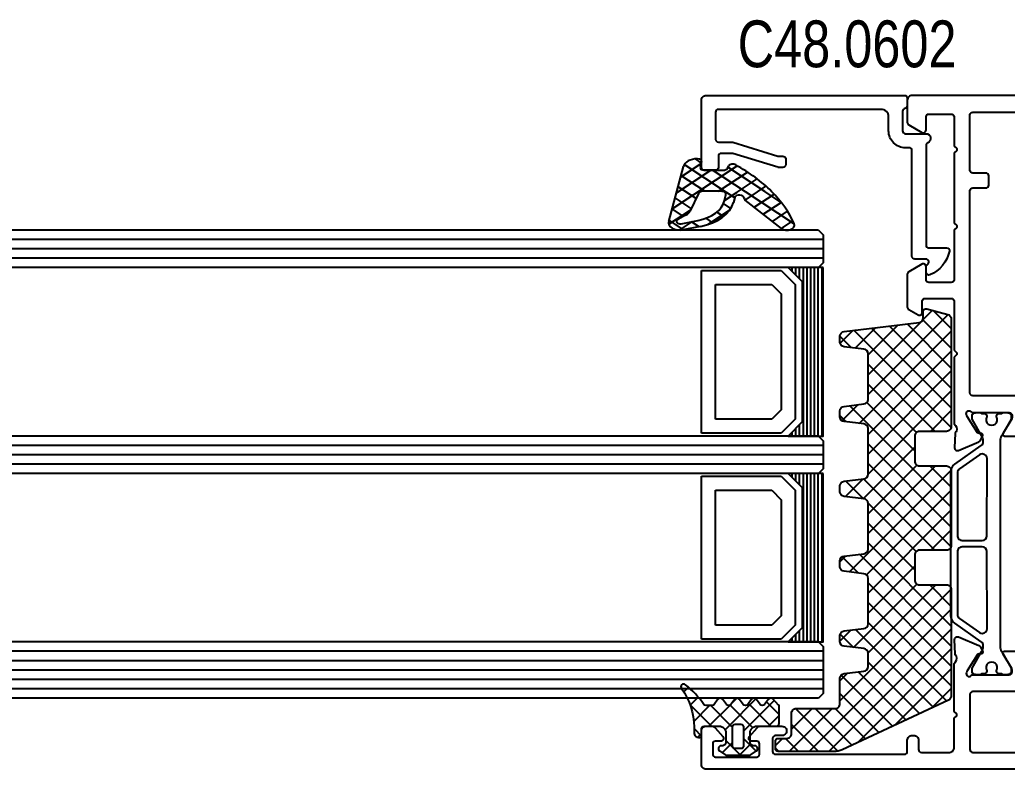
# Model space of a CAD drawing. Header units: millimetres. Extents: x -83618 to -12593, y -3271 to 55593.
# Drawn here: x -13516.6 to -13411, y -2818 to -2737.9 of the extents above; entities that cross this region are included whole.
import ezdxf
from ezdxf.enums import TextEntityAlignment as Align

# ---------------------------------------------------------------- set-up
doc = ezdxf.new("R2010")
doc.units = ezdxf.units.MM
doc.styles.add('ORGADATA', font='arial.ttf', dxfattribs={"oblique": 1})

# ---------------------------------------------------------------- blocks, each defined once
blk = doc.blocks.new('*U92')
at = {"color": 7, "linetype": 'Continuous'}
for p, q in [((10258.470019, 5915.431292), (10274.114642, 5931.075914)), ((10258.470019, 5918.966826), (10270.579108, 5931.075914)), ((10258.470019, 5922.50236), (10267.043574, 5931.075914)), ((10258.470019, 5926.037893), (10263.50804, 5931.075914)), ((10258.470019, 5929.573427), (10259.972506, 5931.075914)), ((10258.470019, 5911.895758), (10277.469981, 5930.895719)), ((10259.792311, 5931.075914), (10277.469981, 5913.398245)), ((10263.327845, 5931.075914), (10277.469981, 5916.933779)), ((10266.863379, 5931.075914), (10277.469981, 5920.469313)), ((10270.398913, 5931.075914), (10277.469981, 5924.004847)), ((10273.934447, 5931.075914), (10277.469981, 5927.54038)), ((10258.470019, 5928.862673), (10277.469981, 5909.862711)), ((10258.470019, 5908.360224), (10277.469981, 5927.360186)), ((10258.470019, 5925.327139), (10277.469981, 5906.327177)), ((10258.470019, 5904.82469), (10277.469981, 5923.824652)), ((10258.470019, 5921.791605), (10277.469981, 5902.791643)), ((10258.470019, 5901.289156), (10277.469981, 5920.289118)), ((10258.470019, 5918.256071), (10277.469981, 5899.256109)), ((10259.792311, 5899.075914), (10277.469981, 5916.753584)), ((10258.470019, 5914.720537), (10274.114642, 5899.075914)), ((10263.327845, 5899.075914), (10277.469981, 5913.21805)), ((10258.470019, 5911.185003), (10270.579108, 5899.075914)), ((10266.863379, 5899.075914), (10277.469981, 5909.682516)), ((10258.470019, 5907.649469), (10267.043574, 5899.075914)), ((10270.398913, 5899.075914), (10277.469981, 5906.146982)), ((10258.470019, 5904.113935), (10263.50804, 5899.075914)), ((10273.934447, 5899.075914), (10277.469981, 5902.611448)), ((10258.470019, 5900.578401), (10259.972506, 5899.075914)), ((10277.46291, 5899.068843), (10277.477052, 5899.082985))]:
    blk.add_line(p, q, dxfattribs=at)
blk = doc.blocks.new('ATN-W72-0204', base_point=(10243.87, 5878.16))
at = {"color": 1, "linetype": 'Continuous'}
for points in [[(10243.87, 5878.66), (10243.87, 5966.66, -0.414253), (10244.370068, 5967.16), (10247.97, 5967.16, -0.414253), (10248.47, 5966.659932), (10248.47, 5966.08517, -0.214783), (10248.301389, 5965.710762), (10247.368833, 5964.885355, -0.646527), (10246.87, 5965.11012), (10246.87, 5965.66, 0.414214), (10246.57, 5965.96), (10245.47, 5965.96, 0.414322), (10245.17, 5965.659889), (10245.17, 5961.26, 0.41443), (10245.470222, 5960.96), (10246.57, 5960.96, 0.414322), (10246.87, 5961.260111), (10246.87, 5961.81, -0.646485), (10247.368897, 5962.034588), (10248.301389, 5961.209238, -0.214783), (10248.47, 5960.83483), (10248.47, 5958.56, -1.000174), (10247.47, 5958.560174), (10247.47, 5959.26, 0.414299), (10247.169913, 5959.56), (10245.77, 5959.56, 0.414299), (10245.47, 5959.259913), (10245.47, 5945.46, 0.414214), (10245.77, 5945.16), (10246.97, 5945.16, -0.414214), (10247.47, 5944.66), (10247.47, 5944.46, -0.414264), (10246.969914, 5943.96), (10245.97, 5943.96, 0.414298), (10245.67, 5943.659914), (10245.67, 5940.66, 0.41428), (10246.170114, 5940.16), (10249.204315, 5940.16, -0.198912), (10249.345736, 5940.101421), (10249.528579, 5939.918579, 0.4143), (10249.811463, 5939.91862), (10249.994264, 5940.101421, -0.199045), (10250.135788, 5940.16), (10255.175222, 5940.16, 0.334069), (10255.965045, 5939.890466, -0.264652), (10256.216956, 5940.047397), (10257.711184, 5940.106737, -0.548761), (10257.999747, 5939.690956), (10257.083142, 5937.502511, -0.176429), (10256.943803, 5937.351706), (10256.486479, 5937.115924, -0.577521), (10256.19506, 5937.303303), (10256.203292, 5937.47621, 0.26816), (10256.11151, 5937.654059), (10254.38507, 5938.763513, 0.065699), (10254.314046, 5938.796946), (10254.161339, 5938.845757), (10254.07, 5938.86, 0.6885), (10253.87, 5938.336393, -0.213422), (10253.97, 5938.112786), (10253.97, 5934.26, 0.198967), (10254.057913, 5934.047823, 0.198967), (10254.270127, 5933.96), (10254.485923, 5933.96, 0.137581), (10254.641933, 5934.003756), (10256.166061, 5934.93087, -0.58523), (10256.47, 5934.759867), (10256.47, 5933.46, 0.414288), (10256.770076, 5933.16), (10257.17, 5933.16, -0.414288), (10257.47, 5932.859924), (10257.47, 5932.26, -0.414214), (10257.17, 5931.96), (10254.27, 5931.96, 0.414214), (10253.97, 5931.66), (10253.97, 5902.66, 0.414214), (10254.27, 5902.36), (10257.17, 5902.36, -0.414214), (10257.47, 5902.06), (10257.47, 5901.46, -0.414319), (10257.169892, 5901.16), (10256.77, 5901.16, 0.414214), (10256.47, 5900.86), (10256.47, 5899.56, -0.585393), (10256.165865, 5899.389249), (10254.641831, 5900.316306, 0.137641), (10254.485734, 5900.36), (10254.27, 5900.36, 0.414283), (10253.97, 5900.059929), (10253.97, 5896.207214, -0.213578), (10253.869866, 5895.983487, 0.6885), (10254.070179, 5895.46), (10254.161339, 5895.474243), (10254.314223, 5895.52311, 0.065543), (10254.38507, 5895.556487), (10256.111642, 5896.666026, 0.268033), (10256.203289, 5896.843853), (10256.195055, 5897.016799, -0.577679), (10256.486654, 5897.203985), (10256.943908, 5896.96824, -0.176429), (10257.083188, 5896.81738), (10257.999798, 5894.628923, -0.548886), (10257.710938, 5894.213273), (10256.216956, 5894.272603, -0.264724), (10255.965006, 5894.429606, 0.334069), (10255.175142, 5894.159983), (10252.47, 5894.16, -0.414251), (10251.97, 5894.660064), (10251.97, 5899.86, 0.41428), (10251.669932, 5900.16), (10249.135685, 5900.16, -0.198912), (10248.994264, 5900.218579), (10248.811421, 5900.401421, 0.414559), (10248.528412, 5900.401254), (10248.345736, 5900.218579, -0.198912), (10248.204315, 5900.16), (10245.97, 5900.16, 0.414214), (10245.47, 5899.66), (10245.47, 5886.06, 0.414439), (10245.770231, 5885.76), (10247.17, 5885.76, 0.414419), (10247.47, 5886.060211), (10247.47, 5886.76, -1.000123), (10248.47, 5886.759877), (10248.47, 5884.48517, -0.214819), (10248.301337, 5884.110716), (10247.368833, 5883.285355, -0.646515), (10246.87, 5883.51011), (10246.87, 5884.06, 0.414214), (10246.57, 5884.36), (10245.47, 5884.36, 0.414322), (10245.17, 5884.059889), (10245.17, 5879.66, 0.414399), (10245.470189, 5879.36), (10246.57, 5879.36, 0.41429), (10246.87, 5879.660078), (10246.87, 5880.21, -0.646443), (10247.36887, 5880.434612), (10248.301389, 5879.609238, -0.214783), (10248.47, 5879.23483), (10248.47, 5878.66, -0.414214), (10247.97, 5878.16), (10244.37, 5878.16, -0.414214), (10243.87, 5878.66)], [(10315.87, 5900.66), (10315.87, 5944.66, 0.414214), (10315.37, 5945.16), (10312.97829, 5945.16, 0.26804), (10312.718432, 5945.009912), (10311.910192, 5943.61, 0.57735), (10312.17, 5943.16), (10313.57, 5943.16, -0.414299), (10313.87, 5942.859913), (10313.87, 5940.46, -0.414292), (10313.56992, 5940.16), (10310.535685, 5940.16, 0.199017), (10310.394207, 5940.101364), (10310.211421, 5939.918579, -0.414473), (10309.928454, 5939.918704), (10309.745736, 5940.101421, 0.199045), (10309.604212, 5940.16), (10302.335685, 5940.16, 0.198912), (10302.194264, 5940.101421), (10302.011421, 5939.918579, -0.414575), (10301.728404, 5939.918753), (10301.545736, 5940.101421, 0.199115), (10301.404158, 5940.16), (10296.17, 5940.16, -0.414214), (10295.87, 5940.46), (10295.87, 5942.86, -0.414299), (10296.170087, 5943.16), (10297.57, 5943.16, 0.577518), (10297.829732, 5943.610131), (10297.021517, 5945.01, 0.268037), (10296.761611, 5945.16), (10293.24735, 5945.16, 0.268037), (10292.987494, 5945.009915), (10292.410192, 5944.01, 0.57735), (10292.67, 5943.56), (10293.87, 5943.56, -0.414335), (10294.17, 5943.259875), (10294.17, 5940.46, -0.414279), (10293.869933, 5940.16), (10288.735685, 5940.16, 0.199021), (10288.594205, 5940.101362), (10288.411421, 5939.918579, -0.414336), (10288.12852, 5939.918638), (10287.945736, 5940.101421, 0.198989), (10287.804256, 5940.16), (10280.764778, 5940.16, -0.334069), (10279.974955, 5939.890466, 0.264652), (10279.723044, 5940.047397), (10278.228816, 5940.106737, 0.548658), (10277.940216, 5939.691043), (10278.856858, 5937.502511, 0.176327), (10278.996092, 5937.35176), (10279.453521, 5937.115924, 0.57735), (10279.744945, 5937.303201), (10279.736708, 5937.47621, -0.268029), (10279.828408, 5937.654007), (10281.55493, 5938.763513, -0.06563), (10281.625875, 5938.796921), (10281.778661, 5938.845757), (10281.87, 5938.86, -0.6885), (10282.07, 5938.336393, 0.213422), (10281.97, 5938.112786), (10281.97, 5934.26, -0.414352), (10281.669859, 5933.96), (10281.454077, 5933.96, -0.137658), (10281.297989, 5934.003804), (10279.773939, 5934.93087, 0.58517), (10279.47, 5934.759903), (10279.47, 5933.46, -0.414288), (10279.169924, 5933.16), (10278.77, 5933.16, 0.414429), (10278.47, 5932.85978), (10278.47, 5932.26, 0.414436), (10278.770228, 5931.96), (10281.67, 5931.96, -0.414214), (10281.97, 5931.66), (10281.97, 5902.66, -0.414214), (10281.67, 5902.36), (10278.77, 5902.36, 0.414214), (10278.47, 5902.06), (10278.47, 5901.46, 0.414214), (10278.77, 5901.16), (10279.17, 5901.16, -0.414319), (10279.47, 5900.859892), (10279.47, 5899.56, 0.58517), (10279.774022, 5899.38918), (10281.298169, 5900.316306, -0.137562), (10281.454174, 5900.36), (10281.67, 5900.36, -0.414214), (10281.97, 5900.06), (10281.97, 5896.207214, 0.213422), (10282.07, 5895.983607, -0.6885), (10281.87, 5895.46), (10281.778661, 5895.474243), (10281.625777, 5895.52311, -0.065543), (10281.55493, 5895.556487), (10279.828358, 5896.666026, -0.268062), (10279.736712, 5896.843874), (10279.744945, 5897.016799, 0.577639), (10279.453367, 5897.203996), (10278.996092, 5896.96824, 0.176378), (10278.856835, 5896.817434), (10277.940202, 5894.628923, 0.548903), (10278.229078, 5894.213273), (10279.723044, 5894.272603, 0.264724), (10279.974994, 5894.429606, -0.334069), (10280.764858, 5894.159983), (10294.404315, 5894.16, 0.198912), (10294.545736, 5894.218579), (10294.728579, 5894.401421, -0.414336), (10295.01148, 5894.401362), (10295.194264, 5894.218579, 0.198989), (10295.335744, 5894.16), (10305.67, 5894.16, -0.414322), (10305.97, 5893.859889), (10305.97, 5891.66, 0.414258), (10306.470076, 5891.16), (10307.27, 5891.16, 0.414328), (10307.77, 5891.660195), (10307.77, 5899.86, -0.414214), (10308.07, 5900.16), (10310.604315, 5900.16, 0.198912), (10310.745736, 5900.218579), (10310.928579, 5900.401421, -0.414473), (10311.211546, 5900.401296), (10311.394264, 5900.218579, 0.198995), (10311.535749, 5900.16), (10315.37, 5900.16, 0.414251), (10315.87, 5900.66)], [(10252.17, 5902.16), (10252.17, 5938.16, 0.414214), (10251.87, 5938.46), (10245.97, 5938.46, 0.41432), (10245.67, 5938.159891), (10245.67, 5902.16, 0.41432), (10245.970109, 5901.86), (10251.87, 5901.86, 0.414214), (10252.17, 5902.16)], [(10307.87, 5938.46), (10313.77, 5938.46, -0.414214), (10314.07, 5938.16), (10314.07, 5902.16, -0.414214), (10313.77, 5901.86), (10307.87, 5901.86, -0.414214), (10307.57, 5902.16), (10307.57, 5903.559877, 0.414334), (10307.27, 5903.86), (10306.270132, 5903.86, 0.414342), (10305.97, 5903.56), (10305.97, 5896.160196, -0.414405), (10305.67, 5895.86), (10284.070064, 5895.86, -0.414276), (10283.77, 5896.16), (10283.77, 5938.16, -0.414276), (10284.070064, 5938.46), (10305.669762, 5938.46, -0.414446), (10305.97, 5938.16), (10305.97, 5936.760174, 0.414384), (10306.27, 5936.46), (10307.27, 5936.46, 0.414214), (10307.57, 5936.76), (10307.57, 5938.16, -0.414214), (10307.87, 5938.46)]]:
    blk.add_lwpolyline(points, format="xyb", close=True, dxfattribs=at)
at = {"color": 4, "linetype": 'Continuous'}
for points in [[(10260.284834, 5940.496843), (10275.655166, 5940.496843, -0.244698), (10276.474318, 5940.070419), (10278.444087, 5937.257297, 0.244762), (10278.853784, 5937.044086), (10278.96359, 5937.044086, 0.131714), (10279.4638, 5937.178181), (10281.26359, 5938.217291, -0.131727), (10281.363649, 5938.244086), (10281.57, 5938.244086, -0.414214), (10281.97, 5937.844086), (10281.97, 5937.444086, -0.236063), (10281.870004, 5937.244088), (10281.87, 5936.919083, -0.4444), (10281.594553, 5936.670384, -0.131865), (10281.466601, 5936.691066, 1.547503), (10281.466428, 5935.597027, -0.13206), (10281.594553, 5935.617787, -0.444404), (10281.87, 5935.369086), (10281.87, 5935.044086, -0.267949), (10281.97, 5934.87088), (10281.97, 5934.444086, -0.41429), (10281.569895, 5934.044086), (10281.36359, 5934.044086, -0.137574), (10281.259588, 5934.073254), (10279.773939, 5934.93087), (10279.463843, 5935.109965, 0.131733), (10278.963566, 5935.244086), (10256.97641, 5935.244086, 0.131652), (10256.47641, 5935.110111), (10254.67641, 5934.070881, -0.131652), (10254.57641, 5934.044086), (10254.37, 5934.044086, -0.414214), (10253.97, 5934.444086), (10253.97, 5934.87088, -0.267949), (10254.07, 5935.044086), (10254.07, 5935.369086, -0.444563), (10254.345579, 5935.617774, -0.13206), (10254.47368, 5935.596949, 1.547233), (10254.473443, 5936.691116, -0.132059), (10254.34532, 5936.670424, -0.444548), (10254.070053, 5936.919329), (10254.069996, 5937.244088, -0.236063), (10253.97, 5937.444086), (10253.97, 5937.844086, -0.414214), (10254.37, 5938.244086), (10254.57641, 5938.244086, -0.131652), (10254.67641, 5938.217291), (10256.47641, 5937.17806, 0.131652), (10256.97641, 5937.044086), (10257.086337, 5937.044086, 0.244736), (10257.495953, 5937.257356), (10259.465682, 5940.070419, -0.244698), (10260.284834, 5940.496843)], [(10259.979325, 5939.583565), (10258.47107, 5937.429554, 0.606927), (10258.88081, 5936.642765), (10267.12008, 5936.644086, 0.414167), (10267.62, 5937.144086), (10267.62, 5939.296843, 0.414214), (10267.12, 5939.796843), (10260.388947, 5939.796843, 0.244741), (10259.979325, 5939.583565)], [(10268.32, 5939.296843), (10268.32, 5937.144086, 0.414167), (10268.81992, 5936.644086), (10277.059135, 5936.642765, 0.606965), (10277.46893, 5937.429554), (10275.960629, 5939.583631, 0.244698), (10275.551053, 5939.796843), (10268.82, 5939.796843, 0.414214), (10268.32, 5939.296843)], [(10275.655166, 5893.823157), (10260.284834, 5893.823157, -0.244698), (10259.465682, 5894.249581), (10257.495913, 5897.062703, 0.24482), (10257.086106, 5897.275914), (10256.97641, 5897.275914, 0.131741), (10256.47611, 5897.141766), (10254.67641, 5896.102709, -0.131652), (10254.57641, 5896.075914), (10254.37, 5896.075914, -0.414325), (10253.97, 5896.476067), (10253.97, 5896.875914, -0.236063), (10254.069996, 5897.075912), (10254.07, 5897.400917, -0.444534), (10254.345558, 5897.649604, -0.132059), (10254.473663, 5897.62879, 1.547233), (10254.473463, 5898.722949, -0.13206), (10254.345341, 5898.702246, -0.444404), (10254.070044, 5898.951017), (10254.07, 5899.275914, -0.267949), (10253.97, 5899.44912), (10253.97, 5899.875914, -0.414268), (10254.370074, 5900.275914), (10254.57641, 5900.275914, -0.13182), (10254.676524, 5900.249054), (10256.47641, 5899.209889, 0.131698), (10256.97659, 5899.075914), (10278.96359, 5899.075914, 0.131754), (10279.463936, 5899.210089), (10279.773939, 5899.38913), (10281.259651, 5900.246785, -0.13748), (10281.36359, 5900.275914), (10281.57, 5900.275914, -0.414214), (10281.97, 5899.875914), (10281.97, 5899.44912, -0.267949), (10281.87, 5899.275914), (10281.87, 5898.950914, -0.444404), (10281.594553, 5898.702213, -0.13206), (10281.466428, 5898.722973, 1.547503), (10281.466601, 5897.628934, -0.131865), (10281.594553, 5897.649616, -0.444456), (10281.87, 5897.40087), (10281.870004, 5897.075912, -0.236063), (10281.97, 5896.875914), (10281.97, 5896.475914, -0.414214), (10281.57, 5896.075914), (10281.36359, 5896.075914, -0.131652), (10281.26359, 5896.102709), (10279.46359, 5897.14194, 0.131678), (10278.963488, 5897.275914), (10278.853663, 5897.275914, 0.120571), (10278.622789, 5897.21942, 0.120571), (10278.444087, 5897.062703), (10276.474318, 5894.249581, -0.244698), (10275.655166, 5893.823157)], [(10258.437215, 5897.408252, 0.279762), (10258.47107, 5896.890446), (10259.97933, 5894.736428, 0.244737), (10260.388947, 5894.523157), (10267.12, 5894.523157, 0.414256), (10267.62, 5895.02323), (10267.62, 5897.175914, 0.414167), (10267.12008, 5897.675914), (10258.880967, 5897.677235, 0.279762), (10258.437215, 5897.408252)], [(10277.502852, 5897.408124, 0.27971), (10277.059274, 5897.677235), (10268.81992, 5897.675914, 0.414167), (10268.32, 5897.175914), (10268.32, 5895.023157, 0.414214), (10268.82, 5894.523157), (10275.551053, 5894.523157, 0.244698), (10275.960629, 5894.736369), (10277.468904, 5896.890408, 0.27971), (10277.502852, 5897.408124)]]:
    blk.add_lwpolyline(points, format="xyb", close=True, dxfattribs=at)
at = {"color": 7, "linetype": 'Continuous'}
blk.add_lwpolyline([(10277.469981, 5931.075914), (10277.469981, 5899.075914), (10258.470019, 5899.075914), (10258.470019, 5931.075914), (10277.469981, 5931.075914)], close=True, dxfattribs=at)
at = {"color": 7}
blk.add_blockref('*U92', (0, 0), dxfattribs=at)
blk = doc.blocks.new('*U20')
at = {"color": 3, "linetype": 'Continuous'}
for p, q in [((2413.38, 1118.497931), (2413.732069, 1118.85)), ((2414.023952, 1118.85), (2414.78, 1118.093952)), ((2413.38, 1116.37661), (2414.78, 1117.77661)), ((2413.38, 1117.372632), (2417.966, 1112.786632)), ((2413.38, 1114.25529), (2416.24871, 1117.124)), ((2415.749952, 1117.124), (2417.966, 1114.907952)), ((2413.419168, 1112.173138), (2417.95817, 1116.71214)), ((2413.38, 1115.251312), (2428.581312, 1100.05)), ((2414.051322, 1110.683971), (2417.966, 1114.598649)), ((2413.38, 1113.129991), (2426.459991, 1100.05)), ((2414.725933, 1109.237262), (2417.966, 1112.477329)), ((2415.400545, 1107.790553), (2419.559991, 1111.95)), ((2416.075156, 1106.343844), (2421.542456, 1111.811144)), ((2418.802632, 1111.95), (2430.702142, 1100.05049)), ((2420.923952, 1111.95), (2421.738627, 1111.135325)), ((2424.50886, 1110.534907), (2425.901513, 1111.927561)), ((2425.166593, 1111.95), (2426.336687, 1110.779906)), ((2432.443416, 1109.984182), (2434.176241, 1111.717008)), ((2433.651875, 1111.95), (2434.271239, 1111.330635)), ((2448.599089, 1111.290613), (2449.258476, 1111.95)), ((2448.712967, 1111.73815), (2450.426922, 1110.024195)), ((2456.533645, 1110.739888), (2457.743758, 1111.95)), ((2457.001145, 1111.935253), (2458.361474, 1110.574924)), ((2424.503702, 1110.491571), (2431.26556, 1103.729713)), ((2432.5554, 1110.925154), (2443.428223, 1100.052331)), ((2439.479797, 1100.05), (2450.323443, 1110.893647)), ((2440.377972, 1109.433457), (2442.271742, 1111.327227)), ((2440.607099, 1111.358737), (2442.49237, 1109.473466)), ((2447.976011, 1100.060933), (2458.375144, 1110.460066)), ((2414.354178, 1110.034493), (2424.338671, 1100.05)), ((2416.749767, 1104.897135), (2421.874129, 1110.021497)), ((2418.09899, 1102.003718), (2426.39396, 1110.298687)), ((2424.630554, 1100.05), (2434.445661, 1109.865106)), ((2434.88, 1101.814164), (2442.497361, 1109.431526)), ((2440.381491, 1109.463024), (2445.894515, 1103.95)), ((2448.433189, 1109.896607), (2458.279797, 1100.05)), ((2456.484887, 1110.330191), (2458.648053, 1108.167025)), ((2417.424379, 1103.450426), (2422.923952, 1108.95)), ((2418.773602, 1100.557009), (2427.166593, 1108.95)), ((2420.387913, 1100.05), (2429.287913, 1108.95)), ((2422.509234, 1100.05), (2431.409234, 1108.95)), ((2423.921864, 1108.952088), (2431.18, 1101.693952)), ((2426.751875, 1100.05), (2435.651875, 1108.95)), ((2428.166593, 1108.95), (2433.166593, 1103.95)), ((2430.287913, 1108.95), (2439.187913, 1100.05)), ((2432.245945, 1109.113289), (2441.309234, 1100.05)), ((2432.773195, 1103.95), (2437.773195, 1108.95)), ((2434.740736, 1103.796221), (2439.894855, 1108.95034)), ((2435.253439, 1100.066283), (2444.137156, 1108.95)), ((2436.651875, 1108.95), (2443.88, 1101.721875)), ((2437.358476, 1100.05), (2446.258476, 1108.95)), ((2438.773195, 1108.95), (2443.9771, 1103.746094)), ((2443.015836, 1108.95), (2451.915836, 1100.05)), ((2445.137156, 1108.95), (2454.037156, 1100.05)), ((2445.501117, 1103.95), (2450.646402, 1109.095285)), ((2447.258476, 1108.95), (2456.158476, 1100.05)), ((2447.454135, 1103.781697), (2452.622437, 1108.95)), ((2447.58, 1101.786242), (2454.743758, 1108.95)), ((2450.086398, 1100.05), (2458.600763, 1108.564365)), ((2451.501117, 1108.95), (2460.067841, 1100.383276)), ((2453.622437, 1108.95), (2459.26246, 1103.309978)), ((2455.743758, 1108.95), (2458.934631, 1105.759126)), ((2452.207719, 1100.05), (2458.826382, 1106.668663)), ((2416.207658, 1106.059693), (2422.217351, 1100.05)), ((2454.329039, 1100.05), (2459.052001, 1104.772962)), ((2456.450359, 1100.05), (2459.494865, 1103.094506)), ((2459.461059, 1103.111378), (2460.517375, 1102.055062)), ((2418.061138, 1102.084893), (2420.09603, 1100.05)), ((2428.873195, 1100.05), (2431.18, 1102.356805)), ((2434.88, 1102.236593), (2437.066593, 1100.05)), ((2441.601117, 1100.05), (2443.88, 1102.328883)), ((2447.58, 1102.264515), (2449.794515, 1100.05)), ((2458.57168, 1100.05), (2460.495645, 1101.973965))]:
    blk.add_line(p, q, dxfattribs=at)
blk = doc.blocks.new('ATN-W72-0911', base_point=(2413.38, 1100.05))
at = {"color": 3, "linetype": 'Continuous'}
blk.add_lwpolyline([(2433.753492, 1111.95, -0.379935), (2434.25, 1111.509091), (2434.502098, 1109.390909, 0.379928), (2434.998594, 1108.95), (2439.876413, 1108.95, 0.37993), (2440.372909, 1109.390912), (2440.624992, 1111.509088, -0.37993), (2441.121488, 1111.95), (2441.753602, 1111.95, -0.379928), (2442.250098, 1111.509091), (2442.502195, 1109.390909, 0.379928), (2442.998691, 1108.95), (2447.876511, 1108.95, 0.37993), (2448.373007, 1109.390912), (2448.625089, 1111.509088, -0.379948), (2449.121618, 1111.95), (2449.753699, 1111.95, -0.37994), (2450.250198, 1111.50907), (2450.502293, 1109.390909, 0.379945), (2450.998818, 1108.95), (2455.876608, 1108.95, 0.379937), (2456.373106, 1109.390925), (2456.625187, 1111.509088, -0.379944), (2457.121708, 1111.95), (2457.753797, 1111.95, -0.379945), (2458.250297, 1111.509062), (2459.204586, 1103.490909, 0.379935), (2459.701093, 1103.05), (2460.393, 1103.05, -0.493178), (2460.68277, 1102.672324), (2460.079419, 1100.42059, -0.339454), (2459.596457, 1100.05), (2448.08, 1100.05, -0.414226), (2447.58, 1100.550021), (2447.58, 1103.45, 0.414214), (2447.08, 1103.95), (2444.38, 1103.95, 0.414223), (2443.88, 1103.449984), (2443.88, 1100.55, -0.414214), (2443.38, 1100.05), (2435.38, 1100.05, -0.414223), (2434.88, 1100.550015), (2434.88, 1103.45, 0.41424), (2434.379954, 1103.95), (2431.68, 1103.95, 0.414232), (2431.18, 1103.449968), (2431.18, 1100.55, -0.414214), (2430.68, 1100.05), (2419.328559, 1100.05, -0.291473), (2418.875405, 1100.338691), (2413.567384, 1111.721778, -0.10952), (2413.38, 1112.567034), (2413.38, 1118.55, -0.414267), (2413.680054, 1118.85), (2414.48, 1118.85, -0.414227), (2414.78, 1118.549987), (2414.78, 1117.624, 0.414214), (2415.28, 1117.124), (2417.466, 1117.124, -0.414214), (2417.966, 1116.624), (2417.966, 1112.45, 0.414238), (2418.466041, 1111.95), (2421.196659, 1111.95, -0.3792), (2421.693003, 1111.510355), (2421.951, 1109.389618, 0.379193), (2422.447356, 1108.95), (2423.876217, 1108.95, 0.37993), (2424.372714, 1109.390912), (2424.624796, 1111.509088, -0.379944), (2425.121316, 1111.95), (2425.753406, 1111.95, -0.379928), (2426.249902, 1111.509091), (2426.502, 1109.390909, 0.379947), (2426.998529, 1108.95), (2431.876315, 1108.95, 0.37993), (2432.372811, 1109.390912), (2432.624894, 1111.509088, -0.379945), (2433.121416, 1111.95), (2433.753492, 1111.95)], format="xyb", close=True, dxfattribs=at)
at = {"color": 7}
blk.add_blockref('*U20', (0, 0), dxfattribs=at)
blk = doc.blocks.new('ATN-C48-0602', base_point=(2573.81, 1322.63))
at = {"color": 1, "linetype": 'Continuous'}
blk.add_lwpolyline([(2585.61, 1340.13, -0.414247), (2585.31, 1340.430034), (2585.31, 1340.878886, -0.074332), (2585.323115, 1340.966619), (2586.796891, 1345.787124, 0.074313), (2586.81, 1345.874835), (2586.81, 1347.03, 0.414214), (2586.51, 1347.33), (2585.31, 1347.33, -0.414282), (2585.01, 1347.63007), (2585.01, 1348.83, -0.414214), (2585.31, 1349.13), (2592.51, 1349.13, -0.414233), (2593.01, 1348.629967), (2593.01, 1327.43, -0.414246), (2592.709967, 1327.13), (2591.91, 1327.13, -0.365977), (2591.614196, 1327.38, 0.365977), (2591.318392, 1327.63), (2589.21, 1327.63, 0.414234), (2588.91, 1327.32998), (2588.91, 1325.13, -0.824186), (2587.946475, 1324.94253, 0.305636), (2587.668325, 1325.13), (2577.01, 1325.13, 0.414272), (2576.71, 1324.829941), (2576.71, 1322.93, -0.475789), (2576.348762, 1322.636317, -0.247326), (2573.833145, 1324.714452, -0.535389), (2574.110014, 1325.13), (2574.690385, 1325.13, -0.267949), (2574.950192, 1324.98, 0.767327), (2575.51, 1325.13), (2575.51, 1326.33, -0.414228), (2575.810015, 1326.63), (2587.11, 1326.63, 0.414253), (2587.41, 1326.930041), (2587.41, 1327.33, -0.41422), (2589.210042, 1329.13), (2590.71, 1329.13, 0.414219), (2591.51, 1329.930014), (2591.51, 1347.33, 0.414241), (2591.209972, 1347.63), (2588.31, 1347.63, 0.414214), (2588.01, 1347.33), (2588.01, 1345.874835, -0.074313), (2587.996891, 1345.787124), (2586.523105, 1340.966586, 0.074337), (2586.51, 1340.878846), (2586.51, 1340.43, -0.414253), (2586.20996, 1340.13), (2585.61, 1340.13)], format="xyb", close=True, dxfattribs=at)
blk = doc.blocks.new('*U22')
at = {"color": 3, "linetype": 'Continuous'}
for p, q in [((4312.298521, 2840.113045), (4313.849942, 2841.664465)), ((4313.190256, 2841.695807), (4315.53585, 2839.350214)), ((4312.230089, 2840.534653), (4313.619444, 2839.145299)), ((4314.441978, 2840.135181), (4315.653284, 2841.346487)), ((4315.662526, 2841.344857), (4322.634922, 2834.372461)), ((4315.720204, 2839.292087), (4317.456627, 2841.028509)), ((4317.333009, 2838.783571), (4319.259969, 2840.710531)), ((4318.237966, 2840.890738), (4321.922665, 2837.206039)), ((4318.335959, 2835.543881), (4322.837742, 2840.045664)), ((4318.505955, 2837.835197), (4321.063311, 2840.392553)), ((4320.813406, 2840.436618), (4323.005276, 2838.244749)), ((4312.774461, 2838.467664), (4313.581898, 2839.275101)), ((4323.138498, 2838.225099), (4323.760468, 2838.847069)), ((4313.123109, 2837.520313), (4315.443133, 2835.200289)), ((4313.419944, 2836.991826), (4314.147681, 2837.719564)), ((4314.414622, 2835.865184), (4315.125226, 2836.575788)), ((4318.398197, 2833.484798), (4321.922665, 2837.009266)), ((4318.505955, 2836.380108), (4321.616654, 2833.269409)), ((4315.739268, 2835.06851), (4316.524618, 2835.85386)), ((4317.018792, 2835.745951), (4318.370715, 2834.394028)), ((4317.440659, 2834.64858), (4318.335959, 2835.543881)), ((4318.460435, 2831.425716), (4322.405683, 2835.370964)), ((4318.370715, 2834.394028), (4320.5175, 2832.247242)), ((4313.180311, 2828.266912), (4318.398197, 2833.484798)), ((4317.093622, 2833.5498), (4318.436832, 2832.20659)), ((4315.945339, 2832.576763), (4318.072337, 2830.449766)), ((4318.436832, 2832.20659), (4319.336783, 2831.30664)), ((4314.797979, 2831.602803), (4316.720306, 2829.680476)), ((4316.709716, 2829.674997), (4318.460435, 2831.425716)), ((4313.650619, 2830.628843), (4315.274752, 2829.004709)), ((4312.50332, 2829.654821), (4313.726973, 2828.431168))]:
    blk.add_line(p, q, dxfattribs=at)
blk = doc.blocks.new('ATN-FRK-192', base_point=(4321.922628, 2838.2))
at = {"color": 3, "linetype": 'Continuous'}
for points in [[(4316.710778, 2834.784025, -0.283705), (4312.819839, 2838.310784), (4312.277256, 2840.18656, -0.555068), (4313.638378, 2841.701769), (4322.533137, 2840.133383, -0.364016), (4323.772665, 2838.655931), (4323.772665, 2838.594889, -0.457932), (4323.314106, 2838.199198), (4322.381031, 2838.336821, 0.457809), (4321.922665, 2837.94107), (4321.922665, 2835.896872, 0.315336), (4322.251719, 2835.427002), (4322.622392, 2835.292088, -0.553881), (4322.781503, 2834.545933, -0.073507), (4318.482012, 2830.711861, -0.073507), (4313.25717, 2828.285596, -0.811041), (4312.512327, 2829.662581), (4317.065303, 2833.527467, -0.182761), (4317.398489, 2833.646192, 0.921031), (4317.499208, 2834.637715), (4316.710778, 2834.784025)], [(4318.330757, 2835.715984, 0.21938), (4318.505955, 2836.096171), (4318.505955, 2838.047128, 0.327333), (4318.156308, 2838.523986), (4315.349789, 2839.408878, -0.147845), (4314.632829, 2839.898321), (4313.960882, 2840.732258, 0.819057), (4313.265141, 2840.370169), (4313.780459, 2838.58865, 0.290928), (4316.998423, 2835.74917), (4317.927891, 2835.602252, 0.21938), (4318.330757, 2835.715984)]]:
    blk.add_lwpolyline(points, format="xyb", close=True, dxfattribs=at)
at = {"color": 7}
blk.add_blockref('*U22', (0, 0), dxfattribs=at)
blk = doc.blocks.new('*U108')
at = {"color": 7, "linetype": 'Continuous'}
for p, q in [((1479.850098, 90.117043), (1479.850098, 90.107043)), ((1480.250098, 90.117043), (1480.250098, 89.717043)), ((1480.650098, 90.117043), (1480.650098, 89.317043)), ((1481.050098, 90.117043), (1481.050098, 88.917043)), ((1481.450098, 90.117043), (1481.450098, 72.117043)), ((1481.850098, 90.117043), (1481.850098, 72.117043)), ((1482.250098, 90.117043), (1482.250098, 72.117043)), ((1482.650098, 90.117043), (1482.650098, 72.117043)), ((1483.050098, 90.117043), (1483.050098, 72.117043)), ((1483.450098, 90.117043), (1483.450098, 72.117043)), ((1480.650098, 72.917043), (1480.650098, 72.117043)), ((1481.050098, 73.317043), (1481.050098, 72.117043)), ((1479.850098, 72.127043), (1479.850098, 72.117043)), ((1480.250098, 72.517043), (1480.250098, 72.117043))]:
    blk.add_line(p, q, dxfattribs=at)
blk = doc.blocks.new('*U109')
at = {"color": 7, "linetype": 'Continuous'}
for p, q in [((1479.850098, 68.117043), (1479.850098, 68.107043)), ((1480.250098, 68.117043), (1480.250098, 67.717043)), ((1480.650098, 68.117043), (1480.650098, 67.317043)), ((1481.050098, 68.117043), (1481.050098, 66.917043)), ((1481.450098, 68.117043), (1481.450098, 50.117043)), ((1481.850098, 68.117043), (1481.850098, 50.117043)), ((1482.250098, 68.117043), (1482.250098, 50.117043)), ((1482.650098, 68.117043), (1482.650098, 50.117043)), ((1483.050098, 68.117043), (1483.050098, 50.117043)), ((1483.450098, 68.117043), (1483.450098, 50.117043)), ((1480.650098, 50.917043), (1480.650098, 50.117043)), ((1481.050098, 51.317043), (1481.050098, 50.117043)), ((1479.850098, 50.127043), (1479.850098, 50.117043)), ((1480.250098, 50.517043), (1480.250098, 50.117043))]:
    blk.add_line(p, q, dxfattribs=at)
blk = doc.blocks.new('*U23')
at = {"color": 3, "linetype": 'Continuous'}
for p, q in [((3217.617909, 1699.498471), (3218.120388, 1700.00095)), ((3218.684536, 1698.443779), (3219.544865, 1699.304108)), ((3219.509119, 1699.31692), (3221.79, 1697.036039)), ((3219.59, 1697.227922), (3221.287919, 1698.925841)), ((3222.047359, 1698.9), (3222.8408, 1698.106559)), ((3222.583398, 1698.1), (3222.980484, 1698.497086)), ((3219.566131, 1695.082733), (3221.79, 1697.306602)), ((3219.59, 1697.114719), (3221.754067, 1694.950652)), ((3218.885355, 1692.280636), (3221.84732, 1695.242601)), ((3221.84732, 1695.242601), (3222.178064, 1695.573345)), ((3223.326039, 1695.5), (3224.89, 1693.936039)), ((3223.526039, 1694.8), (3224.622238, 1695.896199)), ((3218.790074, 1694.306676), (3219.363593, 1694.880195)), ((3219.543627, 1695.039771), (3221.944603, 1692.638796)), ((3221.754067, 1694.950652), (3221.904719, 1694.8)), ((3219.048775, 1690.322736), (3222.326039, 1693.6)), ((3223.104719, 1693.6), (3224.452328, 1692.25239)), ((3223.692383, 1692.845023), (3224.89, 1694.042641)), ((3219.374045, 1693.088033), (3221.79, 1690.672078)), ((3219.190433, 1691.150325), (3220.540758, 1689.8)), ((3220.647359, 1689.8), (3221.79, 1690.942641))]:
    blk.add_line(p, q, dxfattribs=at)
blk = doc.blocks.new('ATN-FRK-29-01', base_point=(3221.79, 1698.1))
at = {"color": 3, "linetype": 'Continuous'}
for points in [[(3218.91002, 1695.859985, -0.500027), (3218.91, 1696.34), (3219.47, 1696.76, 0.236086), (3219.59, 1697.000021), (3219.59, 1697.6, 0.245804), (3219.461046, 1697.846461, -0.072391), (3217.355796, 1699.812521, -0.875086), (3217.766665, 1700.242466, 0.158732), (3221.888837, 1698.9), (3222.49, 1698.9, -0.414214), (3222.99, 1698.4), (3222.99, 1698.3, -0.414214), (3222.79, 1698.1), (3222.09, 1698.1, 0.414247), (3221.79, 1697.799966), (3221.79, 1696.2, 0.198912), (3221.995025, 1695.705025, 0.198912), (3222.49, 1695.5), (3223.49, 1695.5, 0.414252), (3223.89, 1695.900052), (3223.89, 1696, -0.739611), (3224.438559, 1696.167983), (3224.821412, 1695.601487, -0.149682), (3224.89, 1695.37751), (3224.89, 1693.02249, -0.149682), (3224.821412, 1692.798513), (3224.438559, 1692.232017, -0.739611), (3223.89, 1692.4), (3223.89, 1692.5, 0.41426), (3223.489936, 1692.9), (3222.49, 1692.9, 0.41423), (3221.79, 1692.199961), (3221.79, 1690.1, -0.414247), (3221.489966, 1689.8), (3219.670814, 1689.8, -0.1944), (3219.531871, 1689.856143), (3218.881586, 1690.484214, -0.461671), (3218.91, 1690.94), (3219.47, 1691.36, 0.500018), (3219.469986, 1691.84001), (3218.91, 1692.26, -0.500041), (3218.910032, 1692.740024), (3219.47, 1693.16, 0.500022), (3219.469983, 1693.640013), (3218.91, 1694.06, -0.500019), (3218.910015, 1694.540011), (3219.47, 1694.96, 0.5), (3219.47, 1695.44), (3218.91002, 1695.859985)], [(3221.677885, 1694.712149, 0.198934), (3221.59, 1694.5), (3221.59, 1693.900014, 0.414227), (3221.89, 1693.6), (3223.89, 1693.6, 0.414214), (3224.19, 1693.9), (3224.19, 1694.5, 0.414214), (3223.89, 1694.8), (3221.890049, 1694.8, 0.198934), (3221.677885, 1694.712149)]]:
    blk.add_lwpolyline(points, format="xyb", close=True, dxfattribs=at)
at = {"color": 7}
blk.add_blockref('*U23', (0, 0), dxfattribs=at)

msp = doc.modelspace()

# ---------------------------------------------------------------- linework, layer by layer
at = {"color": 4, "linetype": 'Continuous'}
for p, q in [((-13458.71744, -2760.37937), (-13569.21744, -2760.37937)), ((-13431.21744, -2760.37937), (-13458.71744, -2760.37937)), ((-13431.21744, -2760.37937), (-13430.71744, -2760.87937)), ((-13430.71744, -2760.87937), (-13430.71744, -2763.87937)), ((-13458.71744, -2761.37937), (-13569.21744, -2761.37937)), ((-13458.71744, -2762.37937), (-13569.21744, -2762.37937)), ((-13430.71744, -2761.37937), (-13458.71744, -2761.37937)), ((-13430.71744, -2762.37937), (-13458.71744, -2762.37937)), ((-13458.71744, -2763.37937), (-13569.21744, -2763.37937)), ((-13430.71744, -2763.37937), (-13458.71744, -2763.37937)), ((-13458.71744, -2764.37937), (-13569.21744, -2764.37937)), ((-13431.21744, -2764.37937), (-13458.71744, -2764.37937)), ((-13430.71744, -2763.87937), (-13431.21744, -2764.37937)), ((-13458.71744, -2782.37937), (-13569.21744, -2782.37937)), ((-13431.21744, -2782.37937), (-13458.71744, -2782.37937)), ((-13431.21744, -2782.37937), (-13430.71744, -2782.87937)), ((-13458.71744, -2783.37937), (-13569.21744, -2783.37937)), ((-13430.71744, -2783.37937), (-13458.71744, -2783.37937)), ((-13430.71744, -2782.87937), (-13430.71744, -2785.87937)), ((-13458.71744, -2784.37937), (-13569.21744, -2784.37937)), ((-13430.71744, -2784.37937), (-13458.71744, -2784.37937)), ((-13458.71744, -2785.37937), (-13569.21744, -2785.37937)), ((-13430.71744, -2785.37937), (-13458.71744, -2785.37937)), ((-13458.71744, -2786.37937), (-13569.21744, -2786.37937)), ((-13431.21744, -2786.37937), (-13458.71744, -2786.37937)), ((-13430.71744, -2785.87937), (-13431.21744, -2786.37937)), ((-13458.71744, -2804.37937), (-13569.21744, -2804.37937)), ((-13431.21744, -2804.37937), (-13458.71744, -2804.37937)), ((-13431.21744, -2804.37937), (-13430.71744, -2804.87937)), ((-13458.71744, -2805.37937), (-13569.21744, -2805.37937)), ((-13430.71744, -2805.37937), (-13458.71744, -2805.37937)), ((-13430.71744, -2804.87937), (-13430.71744, -2809.87937)), ((-13458.71744, -2806.37937), (-13569.21744, -2806.37937)), ((-13430.71744, -2806.37937), (-13458.71744, -2806.37937)), ((-13458.71744, -2807.37937), (-13569.21744, -2807.37937)), ((-13430.71744, -2807.37937), (-13458.71744, -2807.37937)), ((-13458.71744, -2808.37937), (-13569.21744, -2808.37937)), ((-13430.71744, -2808.37937), (-13458.71744, -2808.37937)), ((-13458.71744, -2809.37937), (-13569.21744, -2809.37937)), ((-13430.71744, -2809.37937), (-13458.71744, -2809.37937)), ((-13430.71744, -2809.87937), (-13431.21744, -2810.37937)), ((-13458.71744, -2810.37937), (-13569.21744, -2810.37937)), ((-13431.21744, -2810.37937), (-13458.71744, -2810.37937))]:
    msp.add_line(p, q, dxfattribs=at)
at = {"color": 7, "linetype": 'Continuous'}
for p, q in [((-13443.71744, -2782.07937), (-13443.71744, -2764.67937)), ((-13443.71744, -2764.67937), (-13435.21744, -2764.67937)), ((-13435.21744, -2764.67937), (-13433.71744, -2766.17937)), ((-13442.21744, -2780.57937), (-13442.21744, -2766.17937)), ((-13442.21744, -2766.17937), (-13436.21744, -2766.17937)), ((-13436.21744, -2766.17937), (-13435.21744, -2767.17937)), ((-13433.71744, -2766.17937), (-13433.71744, -2780.57937)), ((-13435.21744, -2767.17937), (-13435.21744, -2779.57937)), ((-13435.21744, -2779.57937), (-13436.21744, -2780.57937)), ((-13436.21744, -2780.57937), (-13442.21744, -2780.57937)), ((-13433.71744, -2780.57937), (-13435.21744, -2782.07937)), ((-13435.21744, -2782.07937), (-13443.71744, -2782.07937)), ((-13443.71744, -2804.07937), (-13443.71744, -2786.67937)), ((-13443.71744, -2786.67937), (-13435.21744, -2786.67937)), ((-13435.21744, -2786.67937), (-13433.71744, -2788.17937)), ((-13442.21744, -2802.57937), (-13442.21744, -2788.17937)), ((-13442.21744, -2788.17937), (-13436.21744, -2788.17937)), ((-13436.21744, -2788.17937), (-13435.21744, -2789.17937)), ((-13433.71744, -2788.17937), (-13433.71744, -2802.57937)), ((-13435.21744, -2789.17937), (-13435.21744, -2801.57937)), ((-13435.21744, -2801.57937), (-13436.21744, -2802.57937)), ((-13436.21744, -2802.57937), (-13442.21744, -2802.57937)), ((-13433.71744, -2802.57937), (-13435.21744, -2804.07937)), ((-13435.21744, -2804.07937), (-13443.71744, -2804.07937))]:
    msp.add_line(p, q, dxfattribs=at)
for points in [[(-13430.71744, -2764.37937), (-13434.46744, -2764.37937), (-13432.96744, -2765.87937), (-13432.96744, -2780.87937), (-13434.46744, -2782.37937), (-13430.71744, -2782.37937), (-13430.71744, -2764.37937)], [(-13430.71744, -2786.37937), (-13434.46744, -2786.37937), (-13432.96744, -2787.87937), (-13432.96744, -2802.87937), (-13434.46744, -2804.37937), (-13430.71744, -2804.37937), (-13430.71744, -2786.37937)]]:
    msp.add_lwpolyline(points, close=True, dxfattribs=at)

# ---------------------------------------------------------------- block references
at = {"color": 7, "xscale": -1, "yscale": -1, "rotation": 270}
for name, p in [('ATN-W72-0204', (-13354.71744, -2817.97937)), ('ATN-C48-0602', (-13417.21744, -2765.17937)), ('ATN-W72-0911', (-13417.01744, -2816.07937))]:
    msp.add_blockref(name, p, dxfattribs=at)
at = {"color": 7, "extrusion": (0, 0, -1), "yscale": -1, "rotation": 90}
for name, p, xscale in [('ATN-FRK-192', (13443.71744, -2753.97937), 0.6603020000000001), ('ATN-FRK-29-01', (13443.71744, -2813.37937), -1)]:
    msp.add_blockref(name, p, dxfattribs=dict(at, xscale=xscale))
at = {"color": 7}
for name in ['*U108', '*U109']:
    msp.add_blockref(name, (-14914.31754, -2854.49641), dxfattribs=at)

# ---------------------------------------------------------------- texts
at = {"color": 40, "style": 'ORGADATA', "width": 0.772222}
msp.add_text('C48.0602', height=5, dxfattribs=at).set_placement((-13416.46008, -2742.97937), align=Align.RIGHT)

doc.saveas('drawing.dxf')
